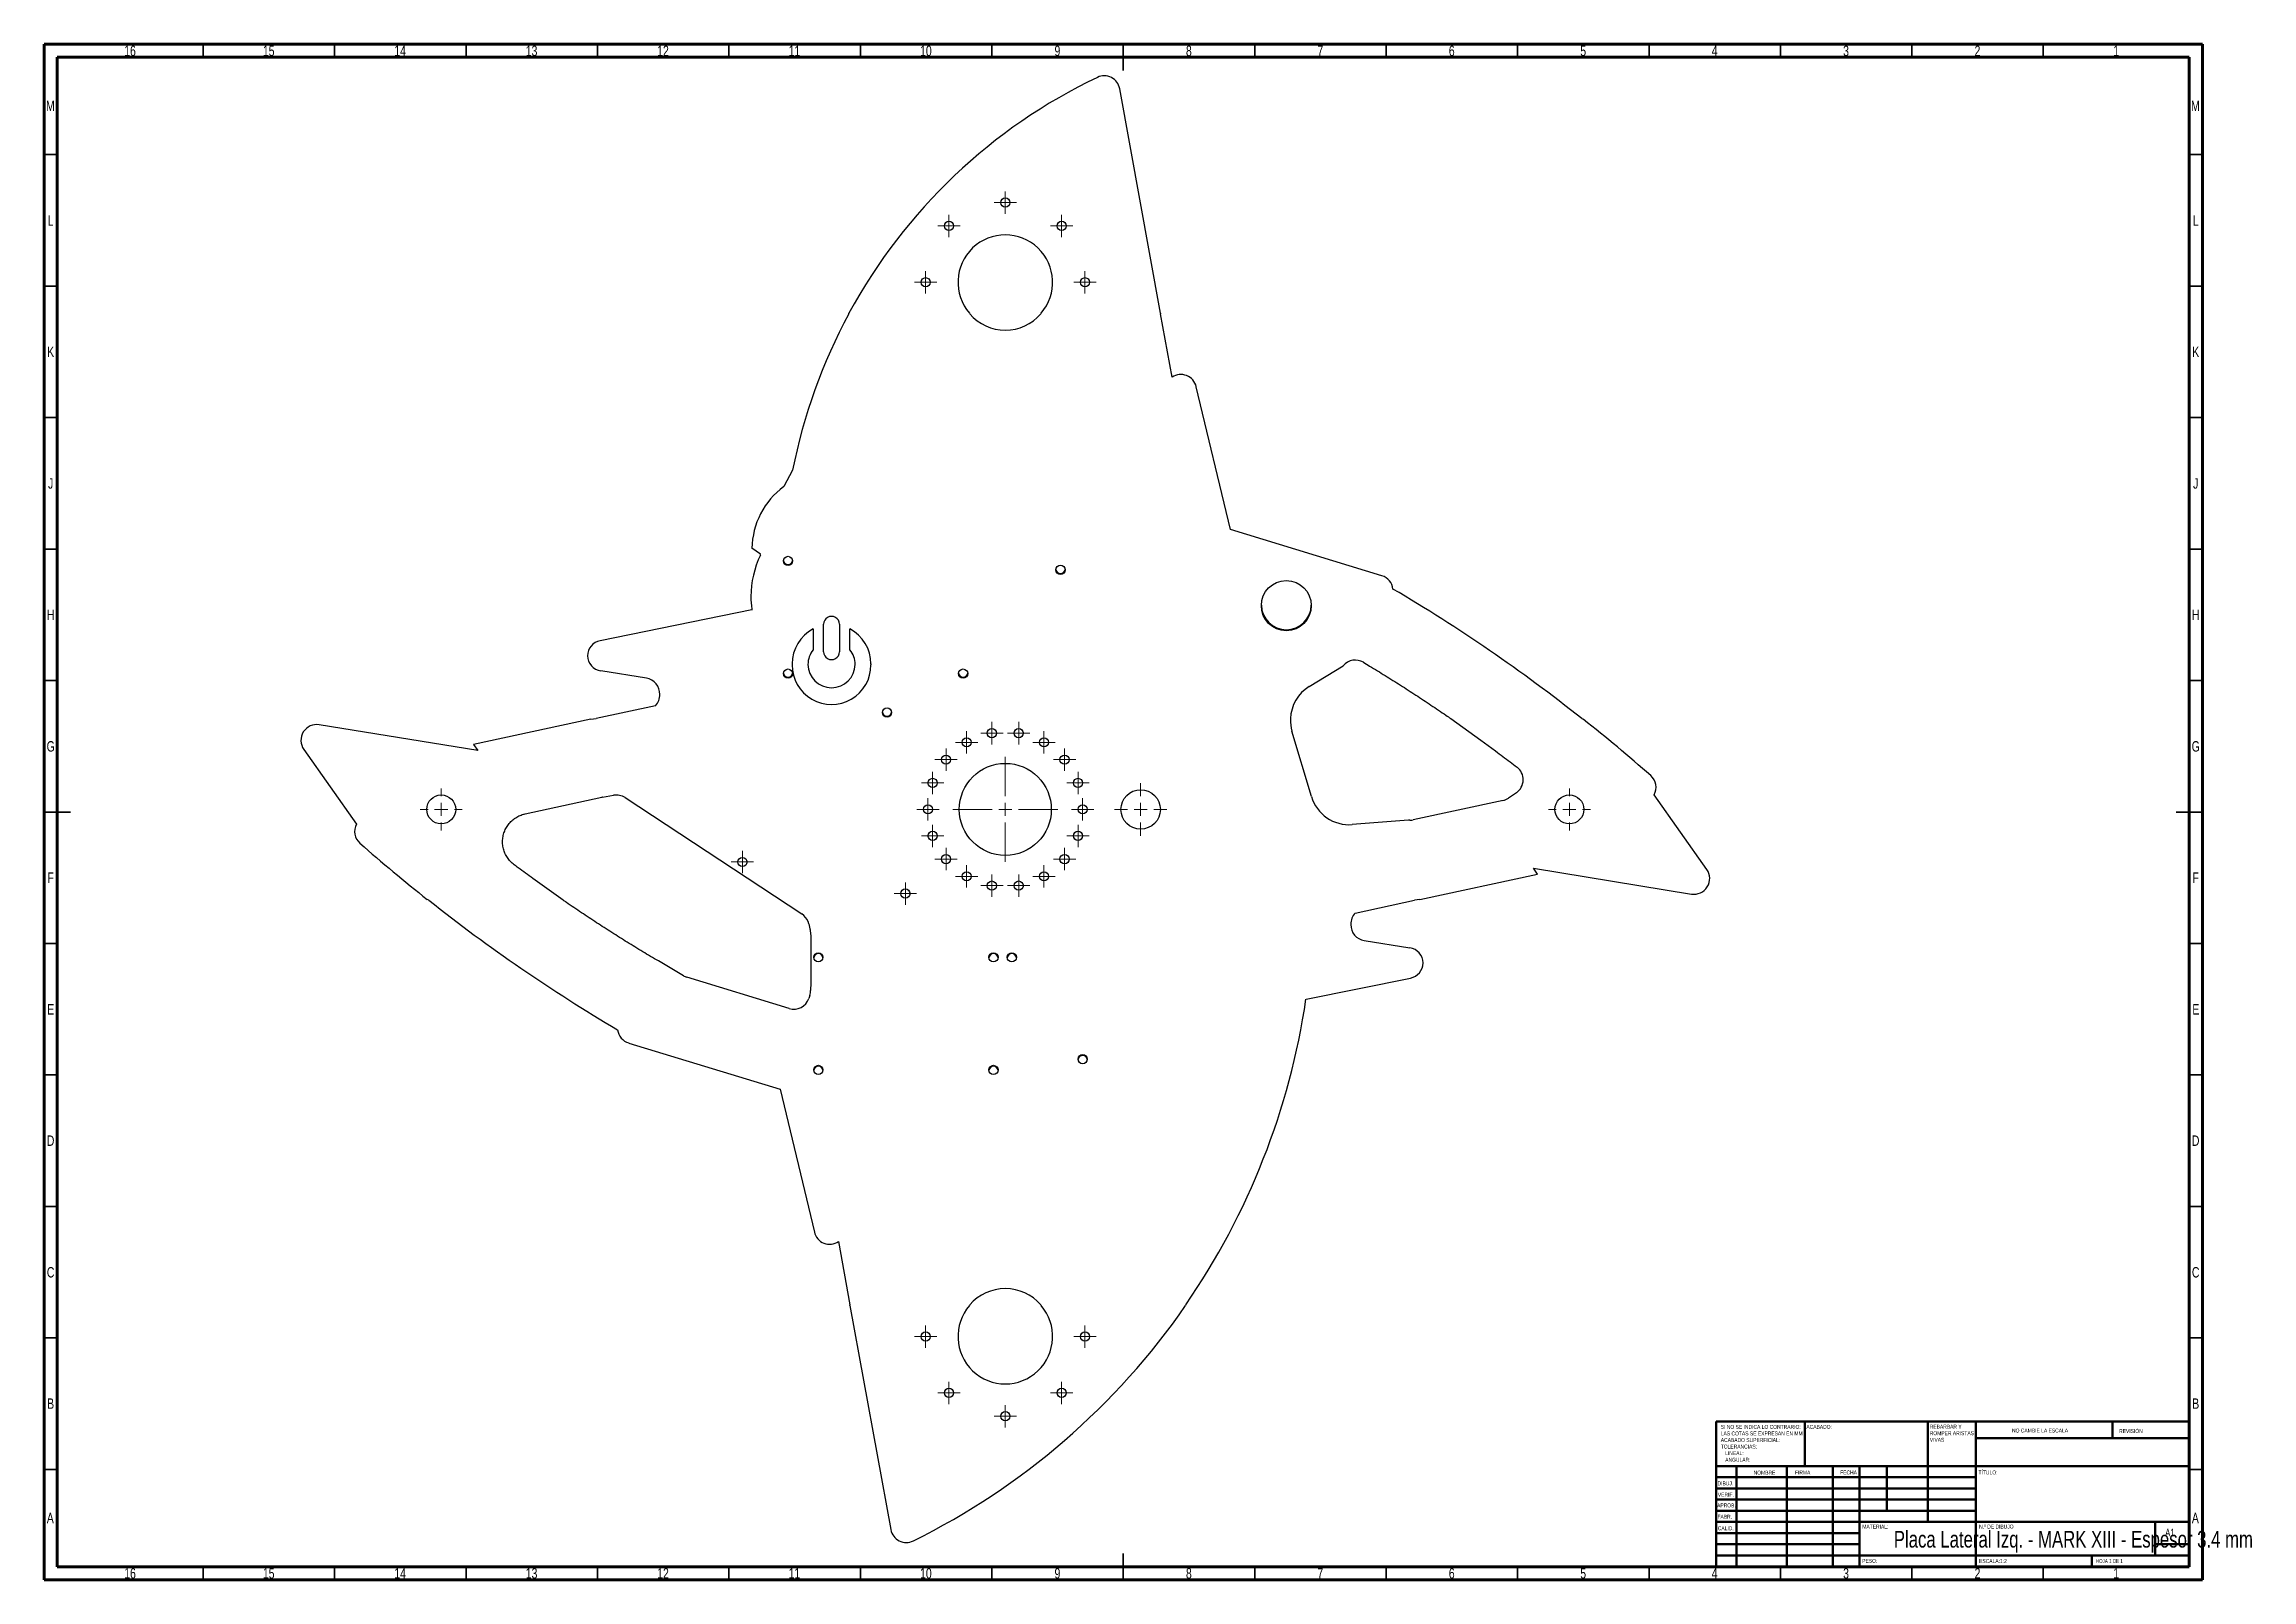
# Model space of a CAD drawing. Header units: millimetres. Extents: x 15 to 855, y 5 to 589.
import ezdxf

# ---------------------------------------------------------------- set-up
doc = ezdxf.new("R2010")
doc.units = ezdxf.units.MM
doc.styles.add('SLDTEXTSTYLE0', font='TXT', dxfattribs={"width": 0.75})
doc.styles.add('SLDTEXTSTYLE1', font='TXT', dxfattribs={"width": 0.681818})

# ---------------------------------------------------------------- blocks, each defined once
blk = doc.blocks.new('SW_NOTE_0')
at = {"color": 0, "linetype": 'Continuous', "lineweight": 0, "char_height": 1.5, "attachment_point": 1, "style": 'SLDTEXTSTYLE0'}
for s, insert in [('SI NO SE INDICA LO CONTRARIO:', (0, 1.93)), ('ACABADO SUPERFICIAL:', (0, -3.07)), ('TOLERANCIAS:', (0, -5.57)), ('LAS COTAS SE EXPRESAN EN MM', (0, -0.57)), ('LINEAL:', (1.69, -8.07)), ('ANGULAR:', (1.69, -10.57))]:
    blk.add_mtext(s, dxfattribs=dict(at, insert=insert))
blk = doc.blocks.new('SW_NOTE_0_1')
at = {"color": 0, "linetype": 'Continuous', "lineweight": 0, "char_height": 1.5, "attachment_point": 1, "style": 'SLDTEXTSTYLE0'}
for s, insert in [('REBARBAR Y', (0, 1.93)), ('VIVAS', (0, -3.07)), ('ROMPER ARISTAS', (0, -0.57))]:
    blk.add_mtext(s, dxfattribs=dict(at, insert=insert))
blk = doc.blocks.new('SW_CENTERMARKSYMBOL_0')
at = {"color": 0, "linetype": 'Continuous', "lineweight": 18}
for p, q in [((-2.5, 0), (-4.25, 0)), ((0, 0), (-2.5, 0)), ((0, 2.5), (0, 4.25)), ((0, 0), (0, 2.5)), ((0, 0), (0, -2.5)), ((0, 0), (2.5, 0)), ((2.5, 0), (4.25, 0)), ((0, -2.5), (0, -4.25))]:
    blk.add_line(p, q, dxfattribs=at)
blk = doc.blocks.new('SW_CENTERMARKSYMBOL_1')
at = {"color": 0, "linetype": 'Continuous', "lineweight": 18}
for p, q in [((-2.5, 0), (-4.25, 0)), ((0, 0), (-2.5, 0)), ((0, 2.5), (0, 4.25)), ((0, 0), (0, 2.5)), ((0, 0), (0, -2.5)), ((0, 0), (2.5, 0)), ((2.5, 0), (4.25, 0)), ((0, -2.5), (0, -4.25))]:
    blk.add_line(p, q, dxfattribs=at)
blk = doc.blocks.new('SW_CENTERMARKSYMBOL_2')
at = {"color": 0, "linetype": 'Continuous', "lineweight": 18}
for p, q in [((-2.5, 0), (-4.25, 0)), ((0, 0), (-2.5, 0)), ((0, 2.5), (0, 4.25)), ((0, 0), (0, 2.5)), ((0, 0), (0, -2.5)), ((0, 0), (2.5, 0)), ((2.5, 0), (4.25, 0)), ((0, -2.5), (0, -4.25))]:
    blk.add_line(p, q, dxfattribs=at)
blk = doc.blocks.new('SW_CENTERMARKSYMBOL_3')
at = {"color": 0, "linetype": 'Continuous', "lineweight": 18}
for p, q in [((-2.5, 0), (-4.25, 0)), ((0, 0), (-2.5, 0)), ((0, 2.5), (0, 4.25)), ((0, 0), (0, 2.5)), ((0, 0), (0, -2.5)), ((0, 0), (2.5, 0)), ((2.5, 0), (4.25, 0)), ((0, -2.5), (0, -4.25))]:
    blk.add_line(p, q, dxfattribs=at)
blk = doc.blocks.new('SW_CENTERMARKSYMBOL_4')
at = {"color": 0, "linetype": 'Continuous', "lineweight": 18}
for p, q in [((-2.5, 0), (-4.25, 0)), ((0, 0), (-2.5, 0)), ((0, 2.5), (0, 4.25)), ((0, 0), (0, 2.5)), ((0, 0), (0, -2.5)), ((0, 0), (2.5, 0)), ((2.5, 0), (4.25, 0)), ((0, -2.5), (0, -4.25))]:
    blk.add_line(p, q, dxfattribs=at)
blk = doc.blocks.new('SW_CENTERMARKSYMBOL_5')
at = {"color": 0, "linetype": 'Continuous', "lineweight": 18}
for p, q in [((-2.5, 0), (-4.25, 0)), ((0, 0), (-2.5, 0)), ((0, 2.5), (0, 4.25)), ((0, 0), (0, 2.5)), ((0, 0), (0, -2.5)), ((0, 0), (2.5, 0)), ((2.5, 0), (4.25, 0)), ((0, -2.5), (0, -4.25))]:
    blk.add_line(p, q, dxfattribs=at)
blk = doc.blocks.new('SW_CENTERMARKSYMBOL_6')
at = {"color": 0, "linetype": 'Continuous', "lineweight": 18}
for p, q in [((-2.5, 0), (-4.25, 0)), ((0, 0), (-2.5, 0)), ((0, 2.5), (0, 4.25)), ((0, 0), (0, 2.5)), ((0, 0), (0, -2.5)), ((0, 0), (2.5, 0)), ((2.5, 0), (4.25, 0)), ((0, -2.5), (0, -4.25))]:
    blk.add_line(p, q, dxfattribs=at)
blk = doc.blocks.new('SW_CENTERMARKSYMBOL_7')
at = {"color": 0, "linetype": 'Continuous', "lineweight": 18}
for p, q in [((-2.5, 0), (-4.25, 0)), ((0, 0), (-2.5, 0)), ((0, 2.5), (0, 4.25)), ((0, 0), (0, 2.5)), ((0, 0), (0, -2.5)), ((0, 0), (2.5, 0)), ((2.5, 0), (4.25, 0)), ((0, -2.5), (0, -4.25))]:
    blk.add_line(p, q, dxfattribs=at)
blk = doc.blocks.new('SW_CENTERMARKSYMBOL_8')
at = {"color": 0, "linetype": 'Continuous', "lineweight": 18}
for p, q in [((-2.5, 0), (-4.25, 0)), ((0, 0), (-2.5, 0)), ((0, 2.5), (0, 4.25)), ((0, 0), (0, 2.5)), ((0, 0), (0, -2.5)), ((0, 0), (2.5, 0)), ((2.5, 0), (4.25, 0)), ((0, -2.5), (0, -4.25))]:
    blk.add_line(p, q, dxfattribs=at)
blk = doc.blocks.new('SW_CENTERMARKSYMBOL_9')
at = {"color": 0, "linetype": 'Continuous', "lineweight": 18}
for p, q in [((-2.5, 0), (-4.25, 0)), ((0, 0), (-2.5, 0)), ((0, 2.5), (0, 4.25)), ((0, 0), (0, 2.5)), ((0, 0), (0, -2.5)), ((0, 0), (2.5, 0)), ((2.5, 0), (4.25, 0)), ((0, -2.5), (0, -4.25))]:
    blk.add_line(p, q, dxfattribs=at)
blk = doc.blocks.new('SW_CENTERMARKSYMBOL_10')
at = {"color": 0, "linetype": 'Continuous', "lineweight": 18}
for p, q in [((-5, 0), (-8, 0)), ((0, 0), (-2.5, 0)), ((0, 5), (0, 8)), ((0, 0), (0, 2.5)), ((0, 0), (0, -2.5)), ((0, 0), (2.5, 0)), ((5, 0), (8, 0)), ((0, -5), (0, -8))]:
    blk.add_line(p, q, dxfattribs=at)
blk = doc.blocks.new('SW_CENTERMARKSYMBOL_11')
at = {"color": 0, "linetype": 'Continuous', "lineweight": 18}
for p, q in [((-5, 0), (-8, 0)), ((0, 0), (-2.5, 0)), ((0, 5), (0, 8)), ((0, 0), (0, 2.5)), ((0, 0), (0, -2.5)), ((0, 0), (2.5, 0)), ((5, 0), (8, 0)), ((0, -5), (0, -8))]:
    blk.add_line(p, q, dxfattribs=at)
blk = doc.blocks.new('SW_CENTERMARKSYMBOL_12')
at = {"color": 0, "linetype": 'Continuous', "lineweight": 18}
for p, q in [((0, 5), (0, 20)), ((-5, 0), (-20, 0)), ((0, 0), (-2.5, 0)), ((0, 0), (0, 2.5)), ((0, 0), (0, -2.5)), ((0, 0), (2.5, 0)), ((5, 0), (20, 0)), ((0, -5), (0, -20))]:
    blk.add_line(p, q, dxfattribs=at)
blk = doc.blocks.new('SW_CENTERMARKSYMBOL_13')
at = {"color": 0, "linetype": 'Continuous', "lineweight": 18}
for p, q in [((-2.5, 0), (-4.25, 0)), ((0, 0), (-2.5, 0)), ((0, 2.5), (0, 4.25)), ((0, 0), (0, 2.5)), ((0, 0), (0, -2.5)), ((0, 0), (2.5, 0)), ((2.5, 0), (4.25, 0)), ((0, -2.5), (0, -4.25))]:
    blk.add_line(p, q, dxfattribs=at)
blk = doc.blocks.new('SW_CENTERMARKSYMBOL_14')
at = {"color": 0, "linetype": 'Continuous', "lineweight": 18}
for p, q in [((-2.5, 0), (-4.25, 0)), ((0, 0), (-2.5, 0)), ((0, 2.5), (0, 4.25)), ((0, 0), (0, 2.5)), ((0, 0), (0, -2.5)), ((0, 0), (2.5, 0)), ((2.5, 0), (4.25, 0)), ((0, -2.5), (0, -4.25))]:
    blk.add_line(p, q, dxfattribs=at)
blk = doc.blocks.new('SW_CENTERMARKSYMBOL_15')
at = {"color": 0, "linetype": 'Continuous', "lineweight": 18}
for p, q in [((-2.5, 0), (-4.25, 0)), ((0, 0), (-2.5, 0)), ((0, 2.5), (0, 4.25)), ((0, 0), (0, 2.5)), ((0, 0), (0, -2.5)), ((0, 0), (2.5, 0)), ((2.5, 0), (4.25, 0)), ((0, -2.5), (0, -4.25))]:
    blk.add_line(p, q, dxfattribs=at)
blk = doc.blocks.new('SW_CENTERMARKSYMBOL_16')
at = {"color": 0, "linetype": 'Continuous', "lineweight": 18}
for p, q in [((-2.5, 0), (-4.25, 0)), ((0, 0), (-2.5, 0)), ((0, 2.5), (0, 4.25)), ((0, 0), (0, 2.5)), ((0, 0), (0, -2.5)), ((0, 0), (2.5, 0)), ((2.5, 0), (4.25, 0)), ((0, -2.5), (0, -4.25))]:
    blk.add_line(p, q, dxfattribs=at)
blk = doc.blocks.new('SW_CENTERMARKSYMBOL_17')
at = {"color": 0, "linetype": 'Continuous', "lineweight": 18}
for p, q in [((-2.5, 0), (-4.25, 0)), ((0, 0), (-2.5, 0)), ((0, 2.5), (0, 4.25)), ((0, 0), (0, 2.5)), ((0, 0), (0, -2.5)), ((0, 0), (2.5, 0)), ((2.5, 0), (4.25, 0)), ((0, -2.5), (0, -4.25))]:
    blk.add_line(p, q, dxfattribs=at)
blk = doc.blocks.new('SW_CENTERMARKSYMBOL_18')
at = {"color": 0, "linetype": 'Continuous', "lineweight": 18}
for p, q in [((-2.5, 0), (-4.25, 0)), ((0, 0), (-2.5, 0)), ((0, 2.5), (0, 4.25)), ((0, 0), (0, 2.5)), ((0, 0), (0, -2.5)), ((0, 0), (2.5, 0)), ((2.5, 0), (4.25, 0)), ((0, -2.5), (0, -4.25))]:
    blk.add_line(p, q, dxfattribs=at)
blk = doc.blocks.new('SW_CENTERMARKSYMBOL_19')
at = {"color": 0, "linetype": 'Continuous', "lineweight": 18}
for p, q in [((-2.5, 0), (-4.25, 0)), ((0, 0), (-2.5, 0)), ((0, 2.5), (0, 4.25)), ((0, 0), (0, 2.5)), ((0, 0), (0, -2.5)), ((0, 0), (2.5, 0)), ((2.5, 0), (4.25, 0)), ((0, -2.5), (0, -4.25))]:
    blk.add_line(p, q, dxfattribs=at)
blk = doc.blocks.new('SW_CENTERMARKSYMBOL_20')
at = {"color": 0, "linetype": 'Continuous', "lineweight": 18}
for p, q in [((-2.5, 0), (-4.25, 0)), ((0, 0), (-2.5, 0)), ((0, 2.5), (0, 4.25)), ((0, 0), (0, 2.5)), ((0, 0), (0, -2.5)), ((0, 0), (2.5, 0)), ((2.5, 0), (4.25, 0)), ((0, -2.5), (0, -4.25))]:
    blk.add_line(p, q, dxfattribs=at)
blk = doc.blocks.new('SW_CENTERMARKSYMBOL_21')
at = {"color": 0, "linetype": 'Continuous', "lineweight": 18}
for p, q in [((0, 5), (0, 10)), ((-5, 0), (-10, 0)), ((0, 0), (-2.5, 0)), ((0, 0), (0, 2.5)), ((0, 0), (0, -2.5)), ((0, 0), (2.5, 0)), ((5, 0), (10, 0)), ((0, -5), (0, -10))]:
    blk.add_line(p, q, dxfattribs=at)
blk = doc.blocks.new('SW_CENTERMARKSYMBOL_22')
at = {"color": 0, "linetype": 'Continuous', "lineweight": 18}
for p, q in [((-2.5, 0), (-4.25, 0)), ((0, 0), (-2.5, 0)), ((0, 2.5), (0, 4.25)), ((0, 0), (0, 2.5)), ((0, 0), (0, -2.5)), ((0, 0), (2.5, 0)), ((2.5, 0), (4.25, 0)), ((0, -2.5), (0, -4.25))]:
    blk.add_line(p, q, dxfattribs=at)
blk = doc.blocks.new('SW_CENTERMARKSYMBOL_23')
at = {"color": 0, "linetype": 'Continuous', "lineweight": 18}
for p, q in [((-2.5, 0), (-4.25, 0)), ((0, 0), (-2.5, 0)), ((0, 2.5), (0, 4.25)), ((0, 0), (0, 2.5)), ((0, 0), (0, -2.5)), ((0, 0), (2.5, 0)), ((2.5, 0), (4.25, 0)), ((0, -2.5), (0, -4.25))]:
    blk.add_line(p, q, dxfattribs=at)
blk = doc.blocks.new('SW_CENTERMARKSYMBOL_24')
at = {"color": 0, "linetype": 'Continuous', "lineweight": 18}
for p, q in [((-2.5, 0), (-4.25, 0)), ((0, 0), (-2.5, 0)), ((0, 2.5), (0, 4.25)), ((0, 0), (0, 2.5)), ((0, 0), (0, -2.5)), ((0, 0), (2.5, 0)), ((2.5, 0), (4.25, 0)), ((0, -2.5), (0, -4.25))]:
    blk.add_line(p, q, dxfattribs=at)
blk = doc.blocks.new('SW_CENTERMARKSYMBOL_25')
at = {"color": 0, "linetype": 'Continuous', "lineweight": 18}
for p, q in [((-2.5, 0), (-4.25, 0)), ((0, 0), (-2.5, 0)), ((0, 2.5), (0, 4.25)), ((0, 0), (0, 2.5)), ((0, 0), (0, -2.5)), ((0, 0), (2.5, 0)), ((2.5, 0), (4.25, 0)), ((0, -2.5), (0, -4.25))]:
    blk.add_line(p, q, dxfattribs=at)
blk = doc.blocks.new('SW_CENTERMARKSYMBOL_26')
at = {"color": 0, "linetype": 'Continuous', "lineweight": 18}
for p, q in [((-2.5, 0), (-4.25, 0)), ((0, 0), (-2.5, 0)), ((0, 2.5), (0, 4.25)), ((0, 0), (0, 2.5)), ((0, 0), (0, -2.5)), ((0, 0), (2.5, 0)), ((2.5, 0), (4.25, 0)), ((0, -2.5), (0, -4.25))]:
    blk.add_line(p, q, dxfattribs=at)
blk = doc.blocks.new('SW_CENTERMARKSYMBOL_27')
at = {"color": 0, "linetype": 'Continuous', "lineweight": 18}
for p, q in [((-2.5, 0), (-4.25, 0)), ((0, 0), (-2.5, 0)), ((0, 2.5), (0, 4.25)), ((0, 0), (0, 2.5)), ((0, 0), (0, -2.5)), ((0, 0), (2.5, 0)), ((2.5, 0), (4.25, 0)), ((0, -2.5), (0, -4.25))]:
    blk.add_line(p, q, dxfattribs=at)
blk = doc.blocks.new('SW_CENTERMARKSYMBOL_28')
at = {"color": 0, "linetype": 'Continuous', "lineweight": 18}
for p, q in [((-2.5, 0), (-4.25, 0)), ((0, 0), (-2.5, 0)), ((0, 2.5), (0, 4.25)), ((0, 0), (0, 2.5)), ((0, 0), (0, -2.5)), ((0, 0), (2.5, 0)), ((2.5, 0), (4.25, 0)), ((0, -2.5), (0, -4.25))]:
    blk.add_line(p, q, dxfattribs=at)
blk = doc.blocks.new('SW_CENTERMARKSYMBOL_29')
at = {"color": 0, "linetype": 'Continuous', "lineweight": 18}
for p, q in [((-2.5, 0), (-4.25, 0)), ((0, 0), (-2.5, 0)), ((0, 2.5), (0, 4.25)), ((0, 0), (0, 2.5)), ((0, 0), (0, -2.5)), ((0, 0), (2.5, 0)), ((2.5, 0), (4.25, 0)), ((0, -2.5), (0, -4.25))]:
    blk.add_line(p, q, dxfattribs=at)
blk = doc.blocks.new('SW_CENTERMARKSYMBOL_30')
at = {"color": 0, "linetype": 'Continuous', "lineweight": 18}
for p, q in [((-2.5, 0), (-4.25, 0)), ((0, 0), (-2.5, 0)), ((0, 2.5), (0, 4.25)), ((0, 0), (0, 2.5)), ((0, 0), (0, -2.5)), ((0, 0), (2.5, 0)), ((2.5, 0), (4.25, 0)), ((0, -2.5), (0, -4.25))]:
    blk.add_line(p, q, dxfattribs=at)
blk = doc.blocks.new('SW_CENTERMARKSYMBOL_31')
at = {"color": 0, "linetype": 'Continuous', "lineweight": 18}
for p, q in [((-2.5, 0), (-4.25, 0)), ((0, 0), (-2.5, 0)), ((0, 2.5), (0, 4.25)), ((0, 0), (0, 2.5)), ((0, 0), (0, -2.5)), ((0, 0), (2.5, 0)), ((2.5, 0), (4.25, 0)), ((0, -2.5), (0, -4.25))]:
    blk.add_line(p, q, dxfattribs=at)
blk = doc.blocks.new('SW_CENTERMARKSYMBOL_32')
at = {"color": 0, "linetype": 'Continuous', "lineweight": 18}
for p, q in [((-2.5, 0), (-4.25, 0)), ((0, 0), (-2.5, 0)), ((0, 2.5), (0, 4.25)), ((0, 0), (0, 2.5)), ((0, 0), (0, -2.5)), ((0, 0), (2.5, 0)), ((2.5, 0), (4.25, 0)), ((0, -2.5), (0, -4.25))]:
    blk.add_line(p, q, dxfattribs=at)
blk = doc.blocks.new('SW_CENTERMARKSYMBOL_33')
at = {"color": 0, "linetype": 'Continuous', "lineweight": 18}
for p, q in [((-2.5, 0), (-4.25, 0)), ((0, 0), (-2.5, 0)), ((0, 2.5), (0, 4.25)), ((0, 0), (0, 2.5)), ((0, 0), (0, -2.5)), ((0, 0), (2.5, 0)), ((2.5, 0), (4.25, 0)), ((0, -2.5), (0, -4.25))]:
    blk.add_line(p, q, dxfattribs=at)

msp = doc.modelspace()

# ---------------------------------------------------------------- linework, layer by layer
at = {"color": 7, "linetype": 'Continuous', "lineweight": 70}
for p, q in [((15, 5), (15, 589)), ((15, 589), (836, 589)), ((836, 589), (836, 5)), ((20, 10), (20, 584)), ((20, 584), (831, 584)), ((831, 584), (831, 10)), ((831, 10), (20, 10)), ((836, 5), (15, 5))]:
    msp.add_line(p, q, dxfattribs=at)
at = {"color": 7, "linetype": 'Continuous', "lineweight": 35}
for p, q in [((75.5, 584), (75.5, 589)), ((125.5, 584), (125.5, 589)), ((175.5, 584), (175.5, 589)), ((225.5, 584), (225.5, 589)), ((275.5, 584), (275.5, 589)), ((325.5, 584), (325.5, 589)), ((375.5, 584), (375.5, 589)), ((425.5, 589), (425.5, 579)), ((425.5, 584), (425.5, 589)), ((475.5, 584), (475.5, 589)), ((525.5, 584), (525.5, 589)), ((575.5, 584), (575.5, 589)), ((625.5, 584), (625.5, 589)), ((675.5, 584), (675.5, 589)), ((725.5, 584), (725.5, 589)), ((775.5, 584), (775.5, 589)), ((20, 547), (15, 547)), ((831, 547), (836, 547)), ((20, 497), (15, 497)), ((831, 497), (836, 497)), ((20, 447), (15, 447)), ((831, 447), (836, 447)), ((20, 397), (15, 397)), ((831, 397), (836, 397)), ((20, 347), (15, 347)), ((831, 347), (836, 347)), ((15, 297), (25, 297)), ((20, 297), (15, 297)), ((836, 297), (826, 297)), ((831, 297), (836, 297)), ((20, 247), (15, 247)), ((831, 247), (836, 247)), ((20, 197), (15, 197)), ((831, 197), (836, 197)), ((20, 147), (15, 147)), ((831, 147), (836, 147)), ((20, 97), (15, 97)), ((831, 97), (836, 97)), ((20, 47), (15, 47)), ((831, 47), (836, 47)), ((75.5, 10), (75.5, 5)), ((125.5, 10), (125.5, 5)), ((175.5, 10), (175.5, 5)), ((225.5, 10), (225.5, 5)), ((275.5, 10), (275.5, 5)), ((325.5, 10), (325.5, 5)), ((375.5, 10), (375.5, 5)), ((425.5, 5), (425.5, 15)), ((425.5, 10), (425.5, 5)), ((475.5, 10), (475.5, 5)), ((525.5, 10), (525.5, 5)), ((575.5, 10), (575.5, 5)), ((625.5, 10), (625.5, 5)), ((675.5, 10), (675.5, 5)), ((725.5, 10), (725.5, 5)), ((775.5, 10), (775.5, 5))]:
    msp.add_line(p, q, dxfattribs=at)
at = {"color": 7, "linetype": 'Continuous', "lineweight": 25}
for p, q in [((439.71, 486.67), (424.15, 572.04)), ((321.12, 486.41), (321.16, 486.67)), ((367.03, 486.67), (367.1, 486.41)), ((394.16, 486.41), (394.23, 486.67)), ((439.71, 486.67), (439.73, 486.41)), ((444.09, 462.35), (439.73, 486.41)), ((466.29, 404.39), (453.27, 458.75)), ((299.7, 426.99), (296.34, 420.76)), ((523.89, 386.83), (466.29, 404.39)), ((287.47, 395.08), (284.26, 397.28)), ((287.34, 394.8), (287.47, 394.72)), ((284.18, 373.82), (226.48, 362.14)), ((284.13, 374.17), (284.18, 374.18)), ((307.53, 366.63), (307.53, 358.62)), ((311.53, 357.96), (311.53, 368.38)), ((317.53, 368.38), (317.53, 357.96)), ((321.53, 358.62), (321.53, 366.63)), ((329.53, 353.36), (329.53, 353)), ((244.12, 347.88), (226.73, 350.63)), ((496.26, 344.71), (509.17, 352.63)), ((247.54, 337.41), (224.99, 332.51)), ((179.95, 320.38), (119.64, 330.18)), ((222.96, 332.25), (178.37, 322.63)), ((222.96, 332.25), (224.99, 332.51)), ((489.08, 332.51), (489.07, 332.25)), ((497.06, 302.9), (489.69, 327.75)), ((550.12, 332.51), (561.54, 324.28)), ((599.95, 332.51), (600.51, 332.25)), ((113.77, 320.81), (133.77, 292.41)), ((178.37, 322.63), (179.95, 320.38)), ((561.54, 324.28), (567.12, 320.2)), ((197.94, 296.28), (227.17, 302.59)), ((227.41, 302.64), (231.64, 303.37)), ((235.97, 302.47), (303.23, 258.24)), ((575.05, 304.35), (572.11, 302.31)), ((647.49, 275.18), (627.49, 303.57)), ((569.96, 301.38), (535.84, 294.01)), ((534, 293.88), (512.61, 292.22)), ((534.58, 293.88), (534, 293.88)), ((212.38, 263.47), (200.95, 271.69)), ((538.3, 263.73), (583.04, 273.39)), ((581.5, 275.58), (641.62, 265.8)), ((583.04, 273.39), (581.5, 275.58)), ((161.31, 263.47), (160.75, 263.73)), ((513.72, 258.58), (536.27, 263.47)), ((538.3, 263.73), (536.27, 263.47)), ((306.64, 249.09), (306.66, 242.34)), ((517.14, 248.11), (534.53, 245.36)), ((258.18, 234.73), (248.64, 240.34)), ((306.66, 242.34), (306.66, 242.33)), ((298.44, 222.29), (259.47, 234.16)), ((306.27, 227.26), (305.88, 226.11)), ((495.02, 225.8), (534.78, 233.85)), ((237.37, 209.15), (294.98, 191.6)), ((294.98, 191.6), (307.99, 137.23)), ((317.17, 133.64), (321.53, 109.57)), ((321.55, 109.31), (321.53, 109.57)), ((321.55, 109.31), (337.08, 24.09)), ((367.1, 109.57), (367.03, 109.31)), ((394.23, 109.31), (394.16, 109.57)), ((449.29, 109.57), (449.23, 109.31))]:
    msp.add_line(p, q, dxfattribs=at)
at = {"color": 7, "linetype": 'Continuous', "lineweight": 50}
for p, q in [((651, 65.25), (831, 65.25)), ((651, 65.25), (651, 10)), ((684.8, 48.25), (684.8, 65.25)), ((731.6, 65.25), (731.6, 27)), ((749.8, 65.25), (749.8, 10)), ((831, 58.88), (749.8, 58.88)), ((801.8, 58.88), (801.8, 65.25)), ((831, 48.25), (651, 48.25)), ((749.8, 44), (651, 44)), ((658.8, 48.25), (658.8, 10)), ((677.99, 48.25), (677.99, 10)), ((695.4, 48.25), (695.4, 10)), ((705.6, 10), (705.6, 48.25)), ((716, 31.25), (716, 48.25)), ((749.8, 39.75), (651, 39.75)), ((749.8, 35.5), (651, 35.5)), ((749.8, 31.25), (651, 31.25)), ((705.6, 27), (651, 27)), ((705.6, 27), (831, 27)), ((818, 14.25), (818, 27)), ((705.6, 22.75), (651, 22.75)), ((705.6, 18.5), (651, 18.5)), ((831, 18.5), (818, 18.5)), ((651, 14.25), (831, 14.25)), ((794, 10), (794, 14.25))]:
    msp.add_line(p, q, dxfattribs=at)
at = {"color": 7, "linetype": 'Continuous', "lineweight": 25}
for centre, radius in [((380.63, 528.76), 1.75), ((359.2, 519.89), 1.75), ((402.06, 519.89), 1.75), ((350.33, 498.46), 1.75), ((410.93, 498.46), 1.75), ((375.52, 326.98), 1.75), ((385.74, 326.98), 1.75), ((365.92, 323.48), 1.75), ((395.35, 323.48), 1.75), ((358.09, 316.91), 1.75), ((380.63, 297.99), 17.5), ((403.17, 316.91), 1.75), ((166.05, 297.99), 5.5), ((352.97, 308.06), 1.75), ((408.29, 308.06), 1.75), ((432.12, 297.99), 7.5), ((595.21, 297.99), 5.5), ((351.2, 297.99), 1.75), ((410.06, 297.99), 1.75), ((352.97, 287.93), 1.75), ((408.29, 287.93), 1.75), ((280.63, 277.99), 1.75), ((358.09, 279.08), 1.75), ((403.17, 279.08), 1.75), ((365.92, 272.51), 1.75), ((375.52, 269.01), 1.75), ((385.74, 269.01), 1.75), ((395.35, 272.51), 1.75), ((342.63, 265.99), 1.75), ((350.33, 97.52), 1.75), ((410.93, 97.52), 1.75), ((359.2, 76.1), 1.75), ((402.06, 76.1), 1.75), ((380.63, 67.22), 1.75)]:
    msp.add_circle(centre, radius, dxfattribs=at)
for centre, radius, start, end in [((506.61, 385.94), 211.04, 115.52673, 151.49076), ((418.25, 570.97), 6, 10.33201, 115.52673), ((380.63, 498.46), 18, 319.07689, 220.92311), ((513.77, 348.77), 6, 59.18728, 139.95031), ((118.68, 324.26), 6, 80.76509, 215.16058), ((504.07, 332.02), 15, 179.10133, 196.52907), ((210.89, -160.49), 628.17, 48.62041, 51.66594), ((571.64, 309.28), 6, 304.72165, 52.46485), ((622.17, 306.35), 6, 332.37179, 48.62041), ((228.43, 296.72), 6, 99.8407, 102.18116), ((232.67, 297.46), 6, 56.67179, 99.8407), ((511.44, 307.17), 15, 196.52907, 274.44062), ((534.58, 299.88), 6, 270, 282.18116), ((568.69, 307.24), 6, 282.18116, 304.72165), ((139.09, 289.63), 6, 152.37179, 228.62041), ((550.37, 756.48), 628.17, 228.62041, 231.66594), ((642.58, 271.73), 6, 260.76509, 35.16058), ((299.94, 253.23), 6, 19.28377, 56.67179), ((261.22, 239.9), 6, 239.52835, 253.05444), ((300.58, 229.18), 6, 341.34349, 359.34331), ((300.19, 228.03), 6, 253.05444, 341.34349), ((223.82, 265.45), 274.2, 296.37912, 325.29145), ((380.63, 97.52), 18, 139.07689, 40.92311), ((342.98, 25.17), 6, 190.33201, 296.37912)]:
    msp.add_arc(centre, radius, start, end, dxfattribs=at)
for centre, major_axis, start_param, end_param in [((506.61, 385.19), (0, -212.24), 4.21523, 4.514151), ((380.63, 498.35), (0, -18.1), 5.432392, 7.133978), ((447.44, 457.34), (0, 6.03), 4.94862, 6.874951), ((313.68, 396.85), (0, -29.59), 3.771657, 4.69796), ((320.65, 379.09), (0, -37.01), 4.265593, 4.27379), ((320.65, 378.72), (0, -37.01), 4.265593, 4.707488), ((297.98, 392.83), (0, -1.76), 4.815632, 6.283185), ((297.98, 392.83), (0, -1.76), 0, 1.467554), ((401.63, 389.44), (0, -1.76), 4.815632, 6.283185), ((401.63, 389.44), (0, -1.76), 0, 1.467554), ((522.15, 381.06), (0, -6.03), 1.694349, 2.847411), ((320.65, 379.09), (0, -37.01), 4.71729, 4.845319), ((210.89, -163.47), (0, -631.74), 2.473664, 2.612232), ((320.65, 378.72), (0, -37.01), 4.835686, 4.845319), ((314.53, 368.38), (0, -3.02), 1.570796, 4.712389), ((487.53, 375.85), (0, -9.55), 4.731375, 6.283185), ((487.53, 375.85), (0, -9.55), 0, 1.551811), ((227.67, 356.22), (0, -6.03), 3.340218, 4.682325), ((314.53, 353.29), (0, -15.09), 3.627111, 4.709468), ((314.53, 353.29), (0, -15.09), 1.575248, 2.656075), ((227.67, 356.59), (0, -6.03), 4.742452, 6.127062), ((314.53, 352.93), (0, -15.09), 4.707938, 7.858433), ((314.53, 353.29), (0, -15.09), 4.709468, 4.731983), ((314.53, 352.93), (0, -9.05), 4.032715, 4.692724), ((314.53, 353.29), (0, -9.05), 4.732807, 7.836153), ((314.53, 357.96), (0, -3.02), 4.712389, 7.853982), ((314.53, 352.93), (0, -9.05), 1.593051, 2.25047), ((243.18, 341.91), (0, 6.03), 4.682325, 6.127062), ((297.98, 349.99), (0, -1.76), 4.815632, 6.283185), ((297.98, 349.99), (0, -1.76), 0, 1.467554), ((364.58, 349.99), (0, -1.76), 4.815632, 6.283185), ((364.58, 349.99), (0, -1.76), 0, 1.467554), ((504.07, 331.83), (0, 15.09), 0.547587, 1.52584), ((243.18, 341.55), (0, 6.03), 3.955281, 4.742452), ((335.63, 335.19), (0, -1.76), 4.815632, 6.283185), ((335.63, 335.19), (0, -1.76), 0, 1.467554), ((550.37, 759.46), (0, 631.74), 2.473664, 2.612232), ((518.08, 254.07), (0, -6.03), 4.682325, 6.127062), ((518.08, 254.43), (0, -6.03), 3.955281, 4.742452), ((533.59, 239.4), (0, 6.03), 4.742452, 6.127062), ((309.52, 241.38), (0, 1.76), 0, 1.467554), ((309.52, 241.38), (0, 1.76), 4.815632, 6.283185), ((376.12, 241.38), (0, 1.76), 0, 1.467554), ((376.12, 241.38), (0, 1.76), 4.815632, 6.283185), ((383.12, 241.38), (0, 1.76), 0, 1.467554), ((383.12, 241.38), (0, 1.76), 4.815632, 6.283185), ((533.59, 239.76), (0, 6.03), 3.340218, 4.682325), ((223.82, 266.51), (0, 275.76), 4.106957, 4.564197), ((239.11, 214.93), (0, 6.03), 1.694349, 2.847411), ((410.08, 202.66), (0, 1.76), 0, 1.467554), ((410.08, 202.66), (0, 1.76), 4.815632, 6.283185), ((309.52, 198.54), (0, 1.76), 0, 1.467554), ((309.52, 198.54), (0, 1.76), 4.815632, 6.283185), ((376.12, 198.54), (0, 1.76), 0, 1.467554), ((376.12, 198.54), (0, 1.76), 4.815632, 6.283185), ((313.82, 138.65), (0, -6.03), 4.94862, 6.874951), ((380.63, 97.64), (0, 18.1), 5.432392, 7.133978)]:
    msp.add_ellipse(centre, major_axis=major_axis, ratio=0.994356, start_param=start_param, end_param=end_param, dxfattribs=at)
for centre, major_axis in [((297.98, 392.47), (0, -1.76)), ((401.63, 389.08), (0, -1.76)), ((487.53, 375.49), (0, -9.55)), ((297.98, 349.63), (0, -1.76)), ((364.58, 349.63), (0, -1.76)), ((335.63, 334.83), (0, -1.76)), ((309.52, 241.74), (0, 1.76)), ((376.12, 241.74), (0, 1.76)), ((383.12, 241.74), (0, 1.76)), ((410.08, 203.03), (0, 1.76)), ((309.52, 198.9), (0, 1.76)), ((376.12, 198.9), (0, 1.76))]:
    msp.add_ellipse(centre, major_axis=major_axis, ratio=0.994356, dxfattribs=at)
for points, knots in [([(516.84, 353.93), (517.64, 353.45), (520.41, 351.79), (525.13, 348.9), (530.98, 345.23), (536.79, 341.48), (542.55, 337.67), (546.99, 334.67), (549.5, 332.94), (550.12, 332.51)], [0.0944022, 0.0944022, 0.0944022, 0.0944022, 0.1580667, 0.3161426, 0.4742276, 0.6323221, 0.7904259, 0.9485393, 1, 1, 1, 1]), ([(567.12, 320.2), (568.97, 318.82), (571.71, 316.78), (574.42, 314.71), (575.29, 314.04)], [0, 0, 0, 0, 0.5, 0.7394104, 0.7394104, 0.7394104, 0.7394104]), ([(193.75, 276.96), (193.51, 277.15), (193.02, 277.54), (192.35, 278.19), (191.74, 278.89), (191.19, 279.64), (190.7, 280.44), (190.29, 281.28), (189.95, 282.15), (189.69, 283.04), (189.5, 283.95), (189.39, 284.88), (189.36, 285.81), (189.42, 286.74), (189.55, 287.67), (189.76, 288.58), (190.05, 289.46), (190.41, 290.32), (190.84, 291.15), (191.35, 291.93), (191.92, 292.67), (192.55, 293.36), (193.24, 293.99), (193.98, 294.56), (194.76, 295.06), (195.59, 295.5), (196.45, 295.86), (197.23, 296.12), (197.74, 296.23), (197.94, 296.28)], [0, 0, 0, 0, 0.0375, 0.075, 0.112499, 0.149999, 0.187499, 0.224999, 0.262498, 0.299998, 0.337498, 0.374998, 0.412497, 0.449997, 0.487497, 0.524997, 0.562496, 0.599996, 0.637496, 0.674996, 0.712495, 0.749995, 0.787495, 0.824995, 0.862494, 0.899994, 0.937494, 0.974994, 1, 1, 1, 1]), ([(200.95, 271.69), (199.08, 273.05), (196.68, 274.79), (194.29, 276.56), (193.75, 276.96)], [0, 0, 0, 0, 0.775679, 1, 1, 1, 1]), ([(248.64, 240.34), (246.66, 241.51), (242.7, 243.86), (236.81, 247.47), (230.96, 251.15), (225.15, 254.89), (219.39, 258.7), (215.14, 261.57), (212.81, 263.18), (212.38, 263.47)], [0, 0, 0, 0, 0.160567, 0.321144, 0.48173, 0.642325, 0.802931, 0.963545, 1, 1, 1, 1]), ([(305.6, 255.21), (305.63, 255.11), (305.8, 254.63), (306.05, 253.74), (306.32, 252.53), (306.51, 251.3), (306.62, 250.16), (306.63, 249.42), (306.64, 249.09)], [0.130518, 0.130518, 0.130518, 0.130518, 0.1725165, 0.3450701, 0.5176539, 0.6902605, 0.8628823, 1, 1, 1, 1]), ([(306.66, 242.33), (306.65, 239.21), (306.64, 234.8), (306.59, 230.4), (306.58, 229.11)], [0, 0, 0, 0, 0.6611876, 0.9329252, 0.9329252, 0.9329252, 0.9329252])]:
    msp.add_open_spline(points, degree=3, knots=knots, dxfattribs=at)

# ---------------------------------------------------------------- block references
at = {"color": 7, "linetype": 'Continuous', "lineweight": 0}
for name, p in [('SW_CENTERMARKSYMBOL_28', (380.63, 528.76)), ('SW_CENTERMARKSYMBOL_27', (359.2, 519.89)), ('SW_CENTERMARKSYMBOL_25', (402.06, 519.89)), ('SW_CENTERMARKSYMBOL_26', (350.33, 498.46)), ('SW_CENTERMARKSYMBOL_24', (410.93, 498.46)), ('SW_CENTERMARKSYMBOL_1', (365.92, 323.48)), ('SW_CENTERMARKSYMBOL_2', (375.52, 326.98)), ('SW_CENTERMARKSYMBOL_3', (385.74, 326.98)), ('SW_CENTERMARKSYMBOL_6', (395.35, 323.48)), ('SW_CENTERMARKSYMBOL_0', (358.09, 316.91)), ('SW_CENTERMARKSYMBOL_5', (403.17, 316.91)), ('SW_CENTERMARKSYMBOL_20', (352.97, 308.06)), ('SW_CENTERMARKSYMBOL_12', (380.63, 297.99)), ('SW_CENTERMARKSYMBOL_4', (408.29, 308.06)), ('SW_CENTERMARKSYMBOL_11', (166.05, 297.99)), ('SW_CENTERMARKSYMBOL_21', (432.12, 297.99)), ('SW_CENTERMARKSYMBOL_10', (595.21, 297.99)), ('SW_CENTERMARKSYMBOL_19', (351.2, 297.99)), ('SW_CENTERMARKSYMBOL_9', (410.06, 297.99)), ('SW_CENTERMARKSYMBOL_18', (352.97, 287.93)), ('SW_CENTERMARKSYMBOL_8', (408.29, 287.93)), ('SW_CENTERMARKSYMBOL_22', (280.63, 277.99)), ('SW_CENTERMARKSYMBOL_17', (358.09, 279.08)), ('SW_CENTERMARKSYMBOL_7', (403.17, 279.08)), ('SW_CENTERMARKSYMBOL_23', (342.63, 265.99)), ('SW_CENTERMARKSYMBOL_16', (365.92, 272.51)), ('SW_CENTERMARKSYMBOL_15', (375.52, 269.01)), ('SW_CENTERMARKSYMBOL_14', (385.74, 269.01)), ('SW_CENTERMARKSYMBOL_13', (395.35, 272.51)), ('SW_CENTERMARKSYMBOL_30', (350.33, 97.52)), ('SW_CENTERMARKSYMBOL_33', (410.93, 97.52)), ('SW_CENTERMARKSYMBOL_31', (359.2, 76.1)), ('SW_CENTERMARKSYMBOL_29', (402.06, 76.1)), ('SW_CENTERMARKSYMBOL_32', (380.63, 67.22)), ('SW_NOTE_0', (652.8, 61.99)), ('SW_NOTE_0_1', (732.31, 62.07))]:
    msp.add_blockref(name, p, dxfattribs=at)

# ---------------------------------------------------------------- texts
for s, insert, char_height, attachment_point, style in [('16', (47.67, 588.44), 3.969, 2, 'SLDTEXTSTYLE0'), ('15', (100.42, 588.44), 3.969, 2, 'SLDTEXTSTYLE0'), ('14', (150.42, 588.44), 3.969, 2, 'SLDTEXTSTYLE0'), ('13', (200.42, 588.44), 3.969, 2, 'SLDTEXTSTYLE0'), ('12', (250.42, 588.44), 3.969, 2, 'SLDTEXTSTYLE0'), ('11', (300.42, 588.44), 3.969, 2, 'SLDTEXTSTYLE0'), ('10', (350.42, 588.44), 3.969, 2, 'SLDTEXTSTYLE0'), ('9', (400.46, 588.44), 3.97, 2, 'SLDTEXTSTYLE0'), ('8', (450.46, 588.44), 3.97, 2, 'SLDTEXTSTYLE0'), ('7', (500.46, 588.44), 3.97, 2, 'SLDTEXTSTYLE0'), ('6', (550.46, 588.44), 3.97, 2, 'SLDTEXTSTYLE0'), ('5', (600.46, 588.44), 3.97, 2, 'SLDTEXTSTYLE0'), ('4', (650.46, 588.44), 3.97, 2, 'SLDTEXTSTYLE0'), ('3', (700.46, 588.44), 3.97, 2, 'SLDTEXTSTYLE0'), ('2', (750.46, 588.44), 3.97, 2, 'SLDTEXTSTYLE0'), ('1', (803.21, 588.44), 3.97, 2, 'SLDTEXTSTYLE0'), ('M', (17.36, 567.5), 3.97, 2, 'SLDTEXTSTYLE0'), ('M', (833.36, 567.5), 3.97, 2, 'SLDTEXTSTYLE0'), ('L', (17.45, 523.94), 3.97, 2, 'SLDTEXTSTYLE0'), ('L', (833.45, 523.94), 3.97, 2, 'SLDTEXTSTYLE0'), ('K', (17.49, 474), 3.97, 2, 'SLDTEXTSTYLE0'), ('K', (833.49, 474), 3.97, 2, 'SLDTEXTSTYLE0'), ('J', (17.47, 423.94), 3.97, 2, 'SLDTEXTSTYLE0'), ('J', (833.47, 423.94), 3.97, 2, 'SLDTEXTSTYLE0'), ('H', (17.49, 374), 3.97, 2, 'SLDTEXTSTYLE0'), ('H', (833.49, 374), 3.97, 2, 'SLDTEXTSTYLE0'), ('G', (17.49, 323.94), 3.97, 2, 'SLDTEXTSTYLE0'), ('G', (833.49, 323.94), 3.97, 2, 'SLDTEXTSTYLE0'), ('F', (17.46, 274), 3.97, 2, 'SLDTEXTSTYLE0'), ('F', (833.46, 274), 3.97, 2, 'SLDTEXTSTYLE0'), ('E', (17.51, 223.94), 3.97, 2, 'SLDTEXTSTYLE0'), ('E', (833.51, 223.94), 3.97, 2, 'SLDTEXTSTYLE0'), ('D', (17.45, 174), 3.97, 2, 'SLDTEXTSTYLE0'), ('D', (833.45, 174), 3.97, 2, 'SLDTEXTSTYLE0'), ('C', (17.46, 123.94), 3.97, 2, 'SLDTEXTSTYLE0'), ('C', (833.46, 123.94), 3.97, 2, 'SLDTEXTSTYLE0'), ('B', (17.47, 74), 3.97, 2, 'SLDTEXTSTYLE0'), ('B', (833.47, 74), 3.97, 2, 'SLDTEXTSTYLE0'), ('ACABADO:', (685.37, 63.92), 1.5, 1, 'SLDTEXTSTYLE0'), ('NO CAMBIE LA ESCALA', (763.61, 62.53), 1.5, 1, 'SLDTEXTSTYLE0'), ('REVISIÓN', (804.33, 62.33), 1.5, 1, 'SLDTEXTSTYLE0'), ('DIBUJ.', (651.59, 42.43), 1.5, 1, 'SLDTEXTSTYLE0'), ('NOMBRE', (665.32, 46.5), 1.5, 1, 'SLDTEXTSTYLE0'), ('FIRMA', (681.03, 46.56), 1.5, 1, 'SLDTEXTSTYLE0'), ('FECHA', (698.21, 46.58), 1.5, 1, 'SLDTEXTSTYLE0'), ('TÍTULO:', (750.86, 46.58), 1.5, 1, 'SLDTEXTSTYLE0'), ('APROB.', (651.4, 34.06), 1.5, 1, 'SLDTEXTSTYLE0'), ('VERIF.', (651.7, 38.15), 1.5, 1, 'SLDTEXTSTYLE0'), ('A', (17.34, 30.5), 3.97, 2, 'SLDTEXTSTYLE0'), ('FABR.', (651.54, 29.73), 1.5, 1, 'SLDTEXTSTYLE0'), ('CALID.', (651.67, 25.35), 1.5, 1, 'SLDTEXTSTYLE0'), ('MATERIAL:', (706.65, 25.99), 1.5, 1, 'SLDTEXTSTYLE0'), ('N.º DE DIBUJO', (751.07, 25.99), 1.5, 1, 'SLDTEXTSTYLE0'), ('A', (833.34, 30.5), 3.97, 2, 'SLDTEXTSTYLE0'), ('Placa Lateral Izq. - MARK XIII - Espesor 3.4 mm', (786.94, 23.61), 6.35, 2, 'SLDTEXTSTYLE0'), ('A1', (821.87, 24.41), 2.91, 1, 'SLDTEXTSTYLE0'), ('16', (47.67, 9.44), 3.969, 2, 'SLDTEXTSTYLE0'), ('15', (100.42, 9.44), 3.969, 2, 'SLDTEXTSTYLE0'), ('14', (150.42, 9.44), 3.969, 2, 'SLDTEXTSTYLE0'), ('13', (200.42, 9.44), 3.969, 2, 'SLDTEXTSTYLE0'), ('12', (250.42, 9.44), 3.969, 2, 'SLDTEXTSTYLE0'), ('11', (300.42, 9.44), 3.969, 2, 'SLDTEXTSTYLE0'), ('10', (350.42, 9.44), 3.969, 2, 'SLDTEXTSTYLE0'), ('9', (400.46, 9.44), 3.97, 2, 'SLDTEXTSTYLE0'), ('8', (450.46, 9.44), 3.97, 2, 'SLDTEXTSTYLE0'), ('7', (500.46, 9.44), 3.97, 2, 'SLDTEXTSTYLE0'), ('6', (550.46, 9.44), 3.97, 2, 'SLDTEXTSTYLE0'), ('5', (600.46, 9.44), 3.97, 2, 'SLDTEXTSTYLE0'), ('4', (650.46, 9.44), 3.97, 2, 'SLDTEXTSTYLE0'), ('3', (700.46, 9.44), 3.97, 2, 'SLDTEXTSTYLE0'), ('PESO:', (706.62, 12.95), 1.499, 1, 'SLDTEXTSTYLE0'), ('2', (750.46, 9.44), 3.97, 2, 'SLDTEXTSTYLE0'), ('ESCALA:1:2', (751.07, 12.9), 1.5, 1, 'SLDTEXTSTYLE0'), ('HOJA 1 DE 1', (795.48, 12.9), 1.5, 1, 'SLDTEXTSTYLE1'), ('1', (803.21, 9.44), 3.97, 2, 'SLDTEXTSTYLE0')]:
    msp.add_mtext(s, dxfattribs=dict(at, insert=insert, char_height=char_height, attachment_point=attachment_point, style=style))

doc.saveas('drawing.dxf')
